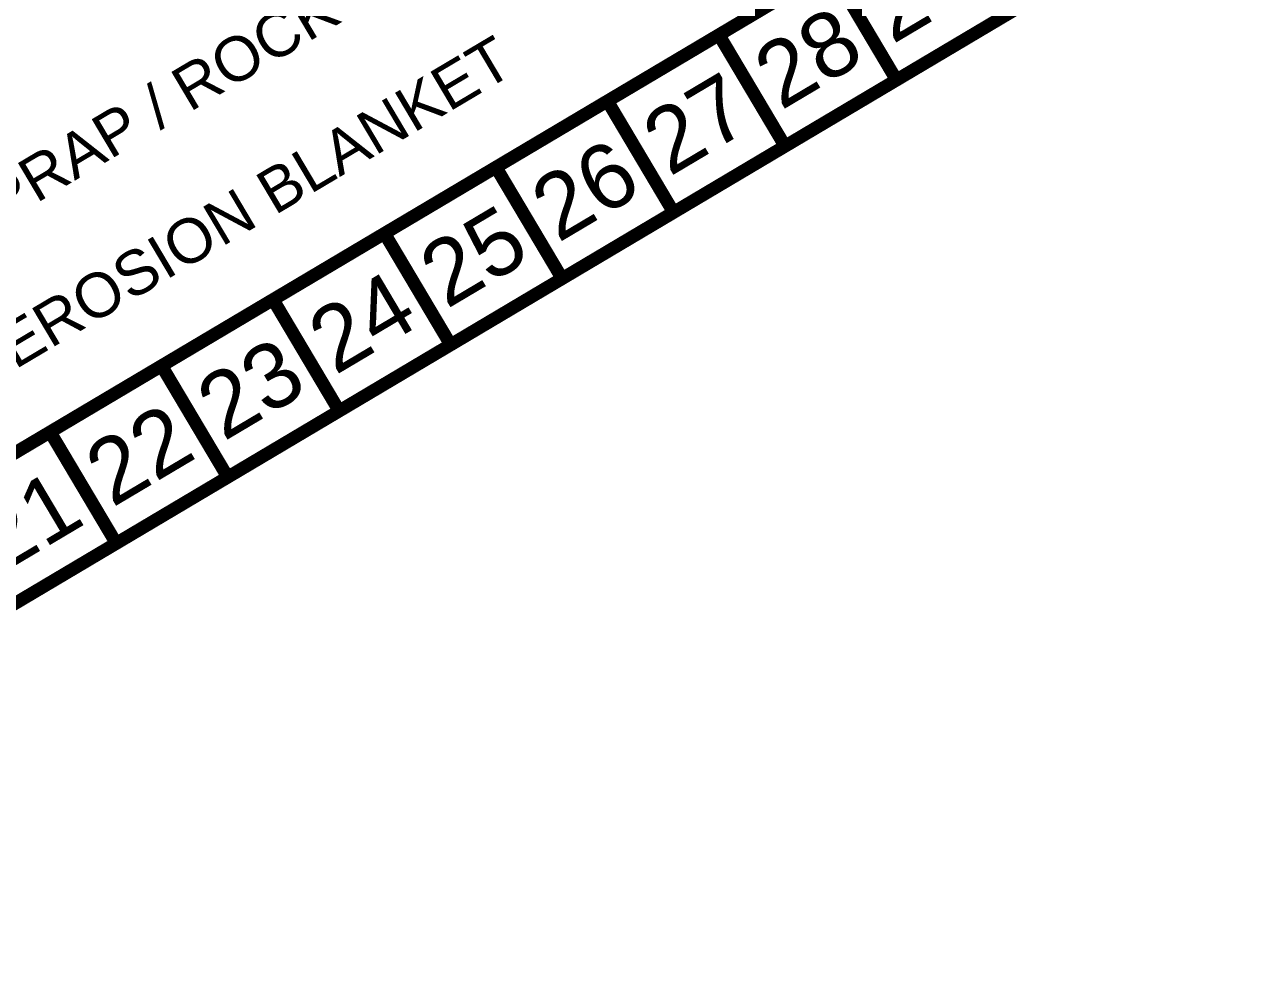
# Model space of a CAD drawing. Header units: inches. Extents: x 2527773 to 2531821, y 6906669 to 6910268.
# Drawn here: x 2529845 to 2530347, y 6907093 to 6907489 of the extents above; entities that cross this region are included whole.
import ezdxf
from ezdxf.enums import TextEntityAlignment as Align

# ---------------------------------------------------------------- set-up
doc = ezdxf.new("R2010")
doc.units = ezdxf.units.IN
doc.header["$MEASUREMENT"] = 0
doc.layers.add('BASE', color=7, linetype='Continuous')
doc.layers.add('LEGEND', color=7, linetype='Continuous')
doc.styles.add("L200'", font='ARIAL.TTF', dxfattribs={"height": 0.001969})
doc.styles.get("Standard").update_dxf_attribs({"font": 'ARIAL.TTF'})

msp = doc.modelspace()

# ---------------------------------------------------------------- linework, layer by layer
at = {"layer": 'BASE', "const_width": 5.36}
for points in [[(2528870.47, 6906672.72), (2531817.24, 6908422.65), (2530723.54, 6910264.38), (2527776.77, 6908514.46)], [(2528889.08, 6906746.04), (2531744.04, 6908441.33), (2530704.89, 6910191.06), (2527850.59, 6908496.12)]]:
    msp.add_lwpolyline(points, close=True, dxfattribs=at)
for points in [[(2530205.72, 6907465.66), (2530178.38, 6907511.7)], [(2530159.68, 6907438.32), (2530132.34, 6907484.36)], [(2530113.64, 6907410.97), (2530086.3, 6907457.02)], [(2530067.6, 6907383.63), (2530040.25, 6907429.67)], [(2530021.55, 6907356.29), (2529994.21, 6907402.33)], [(2529975.51, 6907328.95), (2529948.17, 6907374.99)], [(2529929.47, 6907301.6), (2529902.12, 6907347.65)], [(2529883.42, 6907274.26), (2529856.08, 6907320.3)]]:
    msp.add_lwpolyline(points, dxfattribs=at)

# ---------------------------------------------------------------- texts
at = {"layer": 'BASE', "color": 7, "style": "L200'"}
msp.add_text('Location of concrete washout will be determined in the field and will be reflected on this Site Map.', height=21.7169, rotation=30.7037, dxfattribs=at).set_placement((2528854.11, 6906920.59))
at = {"layer": 'BASE'}
for s, p in [('29', (2530215.08, 6907502.35)), ('28', (2530169.03, 6907475.01)), ('27', (2530122.99, 6907447.67)), ('26', (2530076.95, 6907420.32)), ('25', (2530030.9, 6907392.98)), ('24', (2529984.86, 6907365.64)), ('23', (2529938.82, 6907338.3)), ('22', (2529892.77, 6907310.95)), ('21', (2529846.73, 6907283.61))]:
    msp.add_text(s, height=26.775, rotation=30.7037, dxfattribs=at).set_placement(p, align=Align.MIDDLE_CENTER)
at = {"layer": 'LEGEND', "style": "L200'"}
for s, p in [('RIPRAP / ROCK DAM', (2529813.79, 6907392.87)), ('EROSION BLANKET ', (2529841.6, 6907345.9))]:
    msp.add_text(s, height=18.2601, rotation=30.7037, dxfattribs=at).set_placement(p)

doc.saveas('drawing.dxf')
